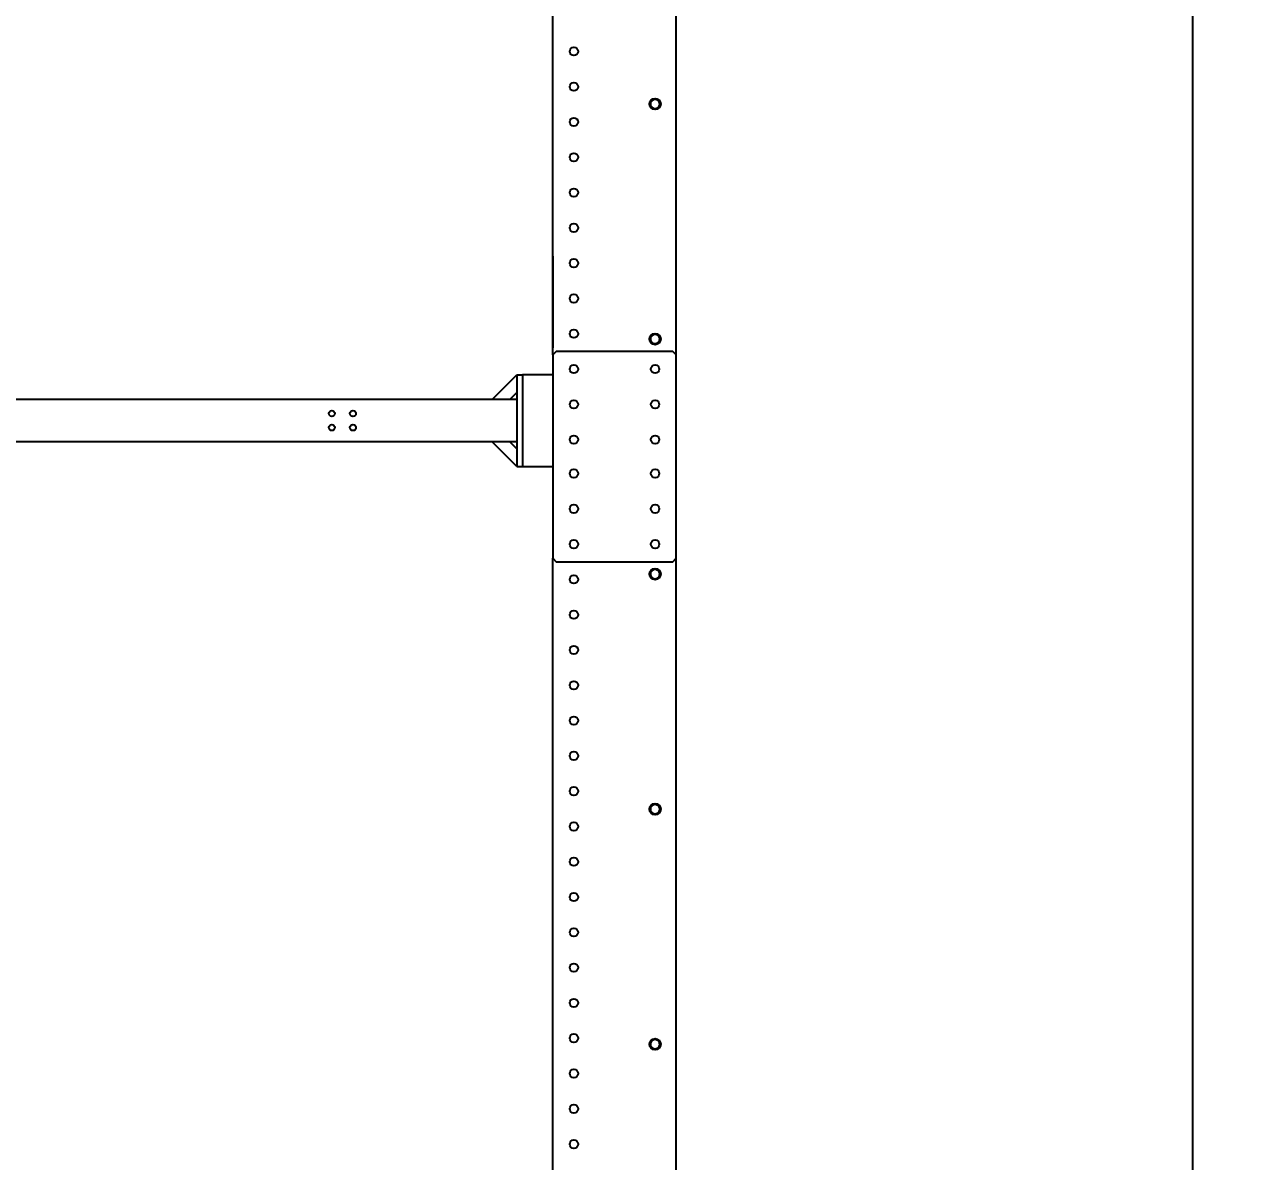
# Model space of a CAD drawing. Header units: millimetres. Extents: x 2509 to 128734, y 2492 to 91667.
# Drawn here: x 116866 to 118584, y 41445 to 43056 of the extents above; entities that cross this region are included whole.
import ezdxf

# ---------------------------------------------------------------- set-up
doc = ezdxf.new("R2010")
doc.units = ezdxf.units.MM
doc.layers.add('SR-提升机', color=7, linetype='Continuous')
doc.layers.add('SR-货物', color=7, linetype='Continuous', lineweight=35)
doc.styles.add('DIM_FONT', font='SIMPLEX.shx', dxfattribs={"width": 0.8})
doc.dimstyles.new('DIMN25', dxfattribs={"dimscale": 0.25, "dimtxt": 300, "dimasz": 100, "dimexe": 250, "dimexo": 300, "dimgap": 150, "dimtad": 1, "dimdec": 0, "dimzin": 0, "dimdsep": 46, "dimtxsty": 'DIM_FONT', "dimblk": 'ARCHTICK', "dimcen": 0.09, "dimclrt": 7, "dimazin": 2, "dimtfac": 1, "dimtdec": 0, "dimtix": 1, "dimtmove": 2, "dimatfit": 3, "dimfxl": 1, "dimtolj": 1, "dimtzin": 0, "dimarcsym": 0})

# ---------------------------------------------------------------- blocks, each defined once
blk = doc.blocks.new('提升机中间部位')
at = {"layer": 'SR-提升机'}
for p, q in [((2022, -5), (2022, 1705)), ((2197, -5), (2197, 1705)), ((2160.5, 346.7), (2163.7, 344.9)), ((2167, 358), (2163.7, 356.1)), ((2167, 343), (2170.2, 344.9)), ((2173.5, 354.3), (2170.2, 356.1)), ((2022, 135), (2022, 5)), ((2167, 25), (2163.7, 23.1)), ((2173.5, 21.3), (2170.2, 23.1)), ((2027, 0), (2022, -5)), ((2192, 0), (2027, 0)), ((2160.5, 13.7), (2163.7, 11.9)), ((2167, 10), (2170.2, 11.9)), ((2197, -5), (2192, 0)), ((2022, -5), (2022, -149)), ((2197, -149), (2197, -5))]:
    blk.add_line(p, q, dxfattribs=at)
for centre, radius in [((2052, 425), 6), ((2052, 375), 6), ((2167, 350.5), 8), ((2167, 350.5), 7.6), ((2052, 325), 6), ((2052, 275), 6), ((2052, 225), 6), ((2052, 175), 6), ((2052, 125), 6), ((2052, 75), 6), ((2052, 25), 6), ((2167, 17.5), 8), ((2167, 17.5), 7.6), ((2052, -25), 6), ((2167, -25), 6), ((2052, -75), 6), ((2167, -75), 6), ((2052, -125), 6), ((2167, -125), 6)]:
    blk.add_circle(centre, radius, dxfattribs=at)
for centre, start, end in [((2167, 350.5), 120, 180), ((2167, 350.5), 180, 240), ((2167, 350.5), 60, 120), ((2167, 350.5), 240, 300), ((2167, 350.5), 0, 60), ((2167, 350.5), 300, 0), ((2167, 17.5), 120, 180), ((2167, 17.5), 180, 240), ((2167, 17.5), 60, 120), ((2167, 17.5), 0, 60), ((2167, 17.5), 300, 0), ((2167, 17.5), 240, 300)]:
    blk.add_arc(centre, 6.5, start, end, dxfattribs=at)
for points, knots in [([(2163.7, 356.1), (2163.7, 356.1), (2162.6, 355.5), (2161.5, 354.8), (2160.5, 354.3)], [0, 0, 0, 0, 0.070215, 1, 1, 1, 1]), ([(2160.5, 354.3), (2160.5, 353.3), (2160.5, 352.1), (2160.5, 350.8), (2160.5, 350.5)], [0, 0, 0, 0, 0.7581486, 1, 1, 1, 1]), ([(2160.5, 350.5), (2160.5, 349.5), (2160.5, 348.2), (2160.5, 347), (2160.5, 346.7)], [0, 0, 0, 0, 0.7762867, 1, 1, 1, 1]), ([(2163.7, 344.9), (2163.8, 344.8), (2164.9, 344.2), (2166, 343.6), (2167, 343)], [0, 0, 0, 0, 0.070215, 1, 1, 1, 1]), ([(2170.2, 356.1), (2170.2, 356.2), (2169.1, 356.8), (2168, 357.4), (2167, 358)], [0, 0, 0, 0, 0.070215, 1, 1, 1, 1]), ([(2170.2, 344.9), (2170.3, 344.9), (2171.4, 345.5), (2172.5, 346.2), (2173.5, 346.7)], [0, 0, 0, 0, 0.070215, 1, 1, 1, 1]), ([(2173.5, 350.5), (2173.5, 350.8), (2173.5, 352.1), (2173.5, 353.3), (2173.5, 354.3)], [0, 0, 0, 0, 0.241851, 1, 1, 1, 1]), ([(2173.5, 346.7), (2173.5, 347), (2173.5, 348.2), (2173.5, 349.5), (2173.5, 350.5)], [0, 0, 0, 0, 0.2237133, 1, 1, 1, 1]), ([(2163.7, 23.1), (2163.7, 23.1), (2162.6, 22.5), (2161.5, 21.8), (2160.5, 21.3)], [0, 0, 0, 0, 0.070215, 1, 1, 1, 1]), ([(2160.5, 21.3), (2160.5, 20.3), (2160.5, 19.1), (2160.5, 17.8), (2160.5, 17.5)], [0, 0, 0, 0, 0.7581486, 1, 1, 1, 1]), ([(2160.5, 17.5), (2160.5, 16.5), (2160.5, 15.2), (2160.5, 14), (2160.5, 13.7)], [0, 0, 0, 0, 0.7762867, 1, 1, 1, 1]), ([(2170.2, 23.1), (2170.2, 23.2), (2169.1, 23.8), (2168, 24.4), (2167, 25)], [0, 0, 0, 0, 0.070215, 1, 1, 1, 1]), ([(2173.5, 17.5), (2173.5, 17.8), (2173.5, 19.1), (2173.5, 20.3), (2173.5, 21.3)], [0, 0, 0, 0, 0.241851, 1, 1, 1, 1]), ([(2173.5, 13.7), (2173.5, 14), (2173.5, 15.2), (2173.5, 16.5), (2173.5, 17.5)], [0, 0, 0, 0, 0.2237133, 1, 1, 1, 1]), ([(2163.7, 11.9), (2163.8, 11.8), (2164.9, 11.2), (2166, 10.6), (2167, 10)], [0, 0, 0, 0, 0.070215, 1, 1, 1, 1]), ([(2170.2, 11.9), (2170.3, 11.9), (2171.4, 12.5), (2172.5, 13.2), (2173.5, 13.7)], [0, 0, 0, 0, 0.070215, 1, 1, 1, 1])]:
    blk.add_open_spline(points, degree=3, knots=knots, dxfattribs=at)
blk = doc.blocks.new('提升机横拉')
at = {"layer": 'SR-提升机'}
for p, q in [((840, 60), (875, 95)), ((875, 95), (875, -35)), ((875, 95), (883, 95)), ((883, 95), (883, -35)), ((926, 95), (883, 95)), ((926, 95), (926, -35)), ((875, 70), (865, 60)), ((875, 60), (-875, 60)), ((875, 0), (-875, 0)), ((875, -35), (840, 0)), ((865, 0), (875, -10)), ((875, -35), (883, -35)), ((883, -35), (926, -35))]:
    blk.add_line(p, q, dxfattribs=at)
for centre in [(613, 40), (643, 40), (613, 20), (643, 20)]:
    blk.add_circle(centre, 4.25, dxfattribs=at)
blk = doc.blocks.new('_ArchTick')
at = {"color": 0, "linetype": 'ByBlock', "const_width": 0.15}
blk.add_lwpolyline([(-0.5, -0.5), (0.5, 0.5)], dxfattribs=at)
blk = doc.blocks.new('*D266')
at = {"color": 0, "lineweight": -2, "transparency": 16777216}
for p, q in [((117639.3, 46691.5), (118583.7, 46691.5)), ((118521.2, 46691.5), (118521.2, 40293.9)), ((118029.6, 40293.9), (118583.7, 40293.9))]:
    blk.add_line(p, q, dxfattribs=at)
at = {"layer": 'DEFPOINTS', "color": 0, "transparency": 16777216}
for p in [(117564.3, 46691.5), (117954.6, 40293.9), (118521.2, 40293.9)]:
    blk.add_point(p, dxfattribs=at)
at = {"color": 0, "lineweight": -2, "transparency": 16777216, "xscale": 25, "yscale": 25, "zscale": 25}
for p, rotation in [((118521.2, 46691.5), 90), ((118521.2, 40293.9), 270)]:
    blk.add_blockref('_ArchTick', p, dxfattribs=dict(at, rotation=rotation))
at = {"color": 7, "transparency": 16777216, "insert": (118446.2, 43492.7), "char_height": 75, "attachment_point": 5, "rotation": 90, "style": 'DIM_FONT'}
blk.add_mtext('\\A1;6398', dxfattribs=at)
blk = doc.blocks.new('三代车提升机底框正视图')
at = {"layer": 'SR-提升机'}
for p, q in [((926, 2120), (926, 1976)), ((1101, 1976), (1101, 2120)), ((926, 1976), (931, 1971)), ((926, 132), (926, 1976)), ((1096, 1971), (1101, 1976)), ((1101, 132), (1101, 1976)), ((931, 1971), (1096, 1971)), ((1071, 1961), (1067.8, 1959.1)), ((1077.5, 1957.3), (1074.2, 1959.1)), ((1064.5, 1949.7), (1067.8, 1947.9)), ((1071, 1946), (1074.2, 1947.9)), ((1064.5, 1616.7), (1067.8, 1614.9)), ((1071, 1628), (1067.8, 1626.1)), ((1071, 1613), (1074.2, 1614.9)), ((1077.5, 1624.3), (1074.2, 1626.1)), ((1071, 1295), (1067.8, 1293.1)), ((1077.5, 1291.3), (1074.2, 1293.1)), ((1064.5, 1283.7), (1067.8, 1281.9)), ((1071, 1280), (1074.2, 1281.9))]:
    blk.add_line(p, q, dxfattribs=at)
for centre, radius in [((956, 2096), 6), ((1071, 2096), 6), ((956, 2046), 6), ((1071, 2046), 6), ((956, 1996), 6), ((1071, 1996), 6), ((1071, 1953.5), 8), ((1071, 1953.5), 7.6), ((956, 1946), 6), ((956, 1896), 6), ((956, 1846), 6), ((956, 1796), 6), ((956, 1746), 6), ((956, 1696), 6), ((956, 1646), 6), ((1071, 1620.5), 8), ((1071, 1620.5), 7.6), ((956, 1596), 6), ((956, 1546), 6), ((956, 1496), 6), ((956, 1446), 6), ((956, 1396), 6), ((956, 1346), 6), ((956, 1296), 6), ((1071, 1287.5), 8), ((1071, 1287.5), 7.6), ((956, 1246), 6), ((956, 1196), 6), ((956, 1146), 6)]:
    blk.add_circle(centre, radius, dxfattribs=at)
for centre, start, end in [((1071, 1953.5), 120, 180), ((1071, 1953.5), 60, 120), ((1071, 1953.5), 0, 60), ((1071, 1953.5), 180, 240), ((1071, 1953.5), 240, 300), ((1071, 1953.5), 300, 0), ((1071, 1620.5), 120, 180), ((1071, 1620.5), 180, 240), ((1071, 1620.5), 60, 120), ((1071, 1620.5), 240, 300), ((1071, 1620.5), 0, 60), ((1071, 1620.5), 300, 0), ((1071, 1287.5), 120, 180), ((1071, 1287.5), 60, 120), ((1071, 1287.5), 0, 60), ((1071, 1287.5), 180, 240), ((1071, 1287.5), 240, 300), ((1071, 1287.5), 300, 0)]:
    blk.add_arc(centre, 6.5, start, end, dxfattribs=at)
for points, knots in [([(1067.8, 1959.1), (1067.7, 1959.1), (1066.6, 1958.5), (1065.5, 1957.8), (1064.5, 1957.3)], [0, 0, 0, 0, 0.070215, 1, 1, 1, 1]), ([(1074.2, 1959.1), (1074.2, 1959.2), (1073.1, 1959.8), (1072, 1960.4), (1071, 1961)], [0, 0, 0, 0, 0.070215, 1, 1, 1, 1]), ([(1064.5, 1957.3), (1064.5, 1956.3), (1064.5, 1955.1), (1064.5, 1953.8), (1064.5, 1953.5)], [0, 0, 0, 0, 0.7581486, 1, 1, 1, 1]), ([(1064.5, 1953.5), (1064.5, 1952.5), (1064.5, 1951.2), (1064.5, 1950), (1064.5, 1949.7)], [0, 0, 0, 0, 0.7762867, 1, 1, 1, 1]), ([(1067.8, 1947.9), (1067.8, 1947.8), (1068.9, 1947.2), (1070, 1946.6), (1071, 1946)], [0, 0, 0, 0, 0.070215, 1, 1, 1, 1]), ([(1074.2, 1947.9), (1074.3, 1947.9), (1075.4, 1948.5), (1076.5, 1949.2), (1077.5, 1949.7)], [0, 0, 0, 0, 0.070215, 1, 1, 1, 1]), ([(1077.5, 1953.5), (1077.5, 1953.8), (1077.5, 1955.1), (1077.5, 1956.3), (1077.5, 1957.3)], [0, 0, 0, 0, 0.241851, 1, 1, 1, 1]), ([(1077.5, 1949.7), (1077.5, 1950), (1077.5, 1951.2), (1077.5, 1952.5), (1077.5, 1953.5)], [0, 0, 0, 0, 0.2237133, 1, 1, 1, 1]), ([(1067.8, 1626.1), (1067.7, 1626.1), (1066.6, 1625.5), (1065.5, 1624.8), (1064.5, 1624.3)], [0, 0, 0, 0, 0.070215, 1, 1, 1, 1]), ([(1064.5, 1624.3), (1064.5, 1623.3), (1064.5, 1622.1), (1064.5, 1620.8), (1064.5, 1620.5)], [0, 0, 0, 0, 0.7581486, 1, 1, 1, 1]), ([(1064.5, 1620.5), (1064.5, 1619.5), (1064.5, 1618.2), (1064.5, 1617), (1064.5, 1616.7)], [0, 0, 0, 0, 0.7762867, 1, 1, 1, 1]), ([(1067.8, 1614.9), (1067.8, 1614.8), (1068.9, 1614.2), (1070, 1613.6), (1071, 1613)], [0, 0, 0, 0, 0.070215, 1, 1, 1, 1]), ([(1074.2, 1626.1), (1074.2, 1626.2), (1073.1, 1626.8), (1072, 1627.4), (1071, 1628)], [0, 0, 0, 0, 0.070215, 1, 1, 1, 1]), ([(1074.2, 1614.9), (1074.3, 1614.9), (1075.4, 1615.5), (1076.5, 1616.2), (1077.5, 1616.7)], [0, 0, 0, 0, 0.070215, 1, 1, 1, 1]), ([(1077.5, 1620.5), (1077.5, 1620.8), (1077.5, 1622.1), (1077.5, 1623.3), (1077.5, 1624.3)], [0, 0, 0, 0, 0.241851, 1, 1, 1, 1]), ([(1077.5, 1616.7), (1077.5, 1617), (1077.5, 1618.2), (1077.5, 1619.5), (1077.5, 1620.5)], [0, 0, 0, 0, 0.2237133, 1, 1, 1, 1]), ([(1067.8, 1293.1), (1067.7, 1293.1), (1066.6, 1292.5), (1065.5, 1291.8), (1064.5, 1291.3)], [0, 0, 0, 0, 0.070215, 1, 1, 1, 1]), ([(1064.5, 1291.3), (1064.5, 1290.3), (1064.5, 1289.1), (1064.5, 1287.8), (1064.5, 1287.5)], [0, 0, 0, 0, 0.7581486, 1, 1, 1, 1]), ([(1074.2, 1293.1), (1074.2, 1293.2), (1073.1, 1293.8), (1072, 1294.4), (1071, 1295)], [0, 0, 0, 0, 0.070215, 1, 1, 1, 1]), ([(1077.5, 1287.5), (1077.5, 1287.8), (1077.5, 1289.1), (1077.5, 1290.3), (1077.5, 1291.3)], [0, 0, 0, 0, 0.241851, 1, 1, 1, 1]), ([(1064.5, 1287.5), (1064.5, 1286.5), (1064.5, 1285.2), (1064.5, 1284), (1064.5, 1283.7)], [0, 0, 0, 0, 0.7762867, 1, 1, 1, 1]), ([(1067.8, 1281.9), (1067.8, 1281.8), (1068.9, 1281.2), (1070, 1280.6), (1071, 1280)], [0, 0, 0, 0, 0.070215, 1, 1, 1, 1]), ([(1074.2, 1281.9), (1074.3, 1281.9), (1075.4, 1282.5), (1076.5, 1283.2), (1077.5, 1283.7)], [0, 0, 0, 0, 0.070215, 1, 1, 1, 1]), ([(1077.5, 1283.7), (1077.5, 1284), (1077.5, 1285.2), (1077.5, 1286.5), (1077.5, 1287.5)], [0, 0, 0, 0, 0.2237133, 1, 1, 1, 1])]:
    blk.add_open_spline(points, degree=3, knots=knots, dxfattribs=at)

msp = doc.modelspace()

# ---------------------------------------------------------------- block references
at = {"layer": 'SR-提升机'}
for name, p in [('提升机中间部位', (115592.649, 42592.947)), ('提升机横拉', (116688.649, 42464.942))]:
    msp.add_blockref(name, p, dxfattribs=at)
at = {"layer": 'SR-货物'}
msp.add_blockref('三代车提升机底框正视图', (116688.649, 40323.947), dxfattribs=at)

# ---------------------------------------------------------------- dimensions: what is measured, and where the dimension line sits
dim = msp.add_linear_dim(base=(118521.2, 40293.947), p1=(117564.259, 46691.463), p2=(117954.649, 40293.947), angle=90, dimstyle='DIMN25')
dim.commit()
dim.dimension.update_dxf_attribs({"geometry": '*D266', "text_midpoint": (118446.2, 43492.705)})

doc.saveas('drawing.dxf')
